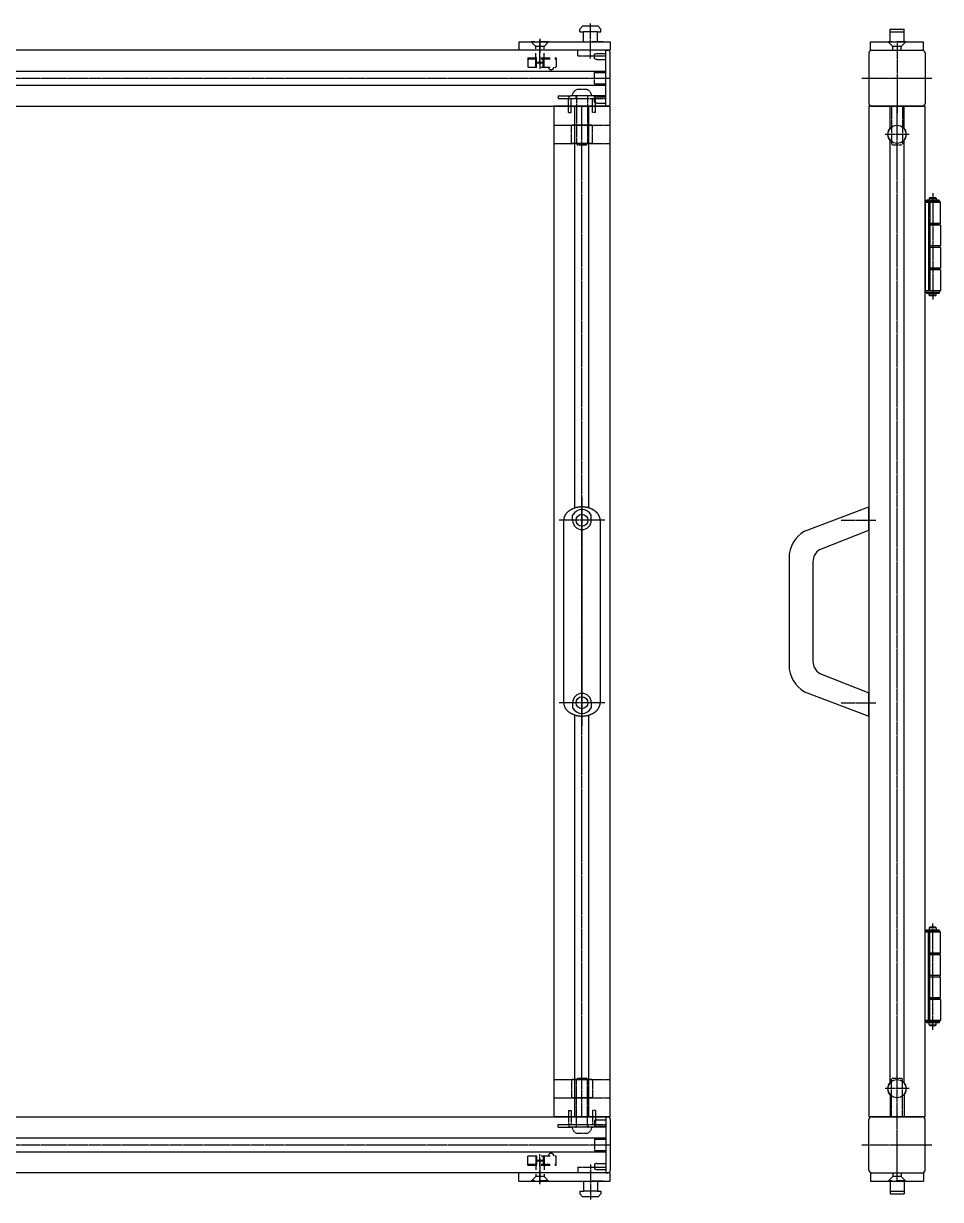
# Model space of a CAD drawing. Extents: x 15 to 1323, y 24 to 976.
# Drawn here: x 669 to 1323, y 138 to 976 of the extents above; entities that cross this region are included whole.
import ezdxf

# ---------------------------------------------------------------- set-up
doc = ezdxf.new("R2010")
doc.units = 0
for name, pattern in [('CENTER', [2, 1.25, -0.25, 0.25, -0.25]), ('DASHED', [0.75, 0.5, -0.25]), ('HIDDEN', [9.525, 6.35, -3.175])]:
    doc.linetypes.add(name, pattern=pattern)
doc.layers.get('0').update_dxf_attribs({"linetype": 'CONTINUOUS'})
doc.layers.add('CENTER', color=1, linetype='CENTER')

msp = doc.modelspace()

# ---------------------------------------------------------------- linework, layer by layer
at = {"color": 7, "linetype": 'CONTINUOUS'}
for p, q in [((1067.41, 973.93), (1065.41, 971.93)), ((1078.41, 973.93), (1067.41, 973.93)), ((1078.41, 973.93), (1080.41, 971.93)), ((1065.41, 969.93), (1065.41, 971.93)), ((1065.41, 969.93), (1067.91, 969.93)), ((1067.91, 962.93), (1067.91, 969.93)), ((1077.91, 962.93), (1077.91, 969.93)), ((1077.91, 969.93), (1080.41, 969.93)), ((1080.41, 969.93), (1080.41, 971.93)), ((1286.58, 971.93), (1296.58, 971.93)), ((1286.58, 962.93), (1286.58, 971.93)), ((1286.58, 969.93), (1296.58, 969.93)), ((1296.58, 962.93), (1296.58, 971.93)), ((1083.91, 956.93), (567.91, 956.93)), ((1021.91, 962.93), (1086.91, 962.93)), ((1021.91, 962.93), (1021.91, 956.93)), ((1086.91, 956.93), (1021.91, 956.93)), ((1081.91, 962.93), (1073.91, 962.93)), ((1080.41, 962.93), (1075.41, 962.93)), ((1083.91, 916.93), (1083.91, 956.93)), ((1083.91, 956.93), (1085.41, 956.93)), ((1083.91, 916.93), (1083.91, 956.93)), ((1086.91, 962.93), (1086.91, 956.93)), ((1086.91, 918.43), (1086.91, 955.43)), ((1272.58, 956.93), (1272.58, 962.93)), ((1272.58, 962.93), (1310.58, 962.93)), ((1272.58, 956.93), (1310.58, 956.93)), ((1273.58, 956.93), (1309.58, 956.93)), ((1310.58, 956.93), (1310.58, 962.93)), ((1271.58, 954.93), (1271.58, 918.93)), ((1311.58, 954.93), (1311.58, 918.93)), ((567.91, 941.93), (1083.91, 941.93)), ((567.91, 931.93), (1083.91, 931.93)), ((567.91, 916.93), (1083.91, 916.93)), ((1046.91, 916.93), (1046.91, 196.93)), ((1086.91, 916.93), (1046.91, 916.93)), ((1061.91, 630.7), (1061.91, 916.93)), ((1071.91, 630.7), (1071.91, 916.93)), ((1083.91, 916.93), (1085.41, 916.93)), ((1086.91, 196.93), (1086.91, 916.93)), ((1271.58, 916.93), (1271.58, 196.93)), ((1311.58, 916.93), (1271.58, 916.93)), ((1273.58, 916.93), (1309.58, 916.93)), ((1286.58, 901.17), (1286.58, 916.93)), ((1296.58, 901.17), (1296.58, 916.93)), ((1311.58, 196.93), (1311.58, 916.93)), ((1286.58, 221.17), (1286.58, 892.7)), ((1296.58, 221.17), (1296.58, 892.7)), ((1322.58, 848.43), (1311.58, 848.43)), ((1311.58, 848.43), (1311.58, 785.43)), ((1322.08, 849.43), (1312.08, 849.43)), ((1312.08, 849.43), (1312.08, 848.43)), ((1321.58, 850.13), (1312.58, 850.13)), ((1312.58, 849.53), (1312.58, 850.13)), ((1321.58, 849.53), (1312.58, 849.53)), ((1314.08, 848.43), (1314.08, 785.43)), ((1315.08, 851.93), (1314.58, 851.43)), ((1314.58, 851.43), (1319.58, 851.43)), ((1314.58, 851.43), (1314.58, 850.13)), ((1315.08, 851.93), (1319.08, 851.93)), ((1315.08, 848.43), (1315.08, 785.43)), ((1319.08, 851.93), (1319.58, 851.43)), ((1319.58, 851.43), (1319.58, 850.13)), ((1321.58, 849.53), (1321.58, 850.13)), ((1322.08, 849.43), (1322.08, 848.43)), ((1322.58, 833.43), (1322.58, 848.43)), ((1322.58, 833.43), (1315.08, 833.43)), ((1322.08, 833.23), (1315.08, 833.23)), ((1322.58, 832.23), (1315.08, 832.23)), ((1322.08, 832.23), (1322.08, 833.23)), ((1322.58, 832.23), (1322.58, 817.43)), ((1322.58, 817.43), (1315.08, 817.43)), ((1322.58, 816.43), (1315.08, 816.43)), ((1322.08, 817.43), (1322.08, 816.43)), ((1322.58, 816.43), (1322.58, 801.63)), ((1322.58, 801.63), (1315.08, 801.63)), ((1322.08, 800.63), (1315.08, 800.63)), ((1322.58, 800.43), (1315.08, 800.43)), ((1322.08, 801.63), (1322.08, 800.63)), ((1322.58, 800.43), (1322.58, 785.43)), ((1322.58, 785.43), (1311.58, 785.43)), ((1312.08, 784.43), (1312.08, 785.43)), ((1312.08, 784.43), (1322.08, 784.43)), ((1312.58, 784.33), (1321.58, 784.33)), ((1312.58, 784.33), (1312.58, 783.73)), ((1312.58, 783.73), (1321.58, 783.73)), ((1314.58, 782.43), (1314.58, 783.73)), ((1315.08, 781.93), (1314.58, 782.43)), ((1319.58, 782.43), (1314.58, 782.43)), ((1319.08, 781.93), (1315.08, 781.93)), ((1319.08, 781.93), (1319.58, 782.43)), ((1319.58, 782.43), (1319.58, 783.73)), ((1321.58, 784.33), (1321.58, 783.73)), ((1322.08, 784.43), (1322.08, 785.43)), ((1225.58, 614.11), (1271.58, 631.43)), ((1271.58, 614.93), (1271.58, 631.43)), ((1053.91, 491.93), (1053.91, 621.93)), ((1060.26, 621.93), (1060.26, 625.65)), ((1073.56, 621.93), (1073.56, 625.65)), ((1079.91, 621.93), (1079.91, 491.93)), ((1236.58, 601.08), (1271.58, 614.93)), ((1214.58, 595.06), (1214.58, 518.81)), ((1231.58, 592.42), (1231.58, 521.45)), ((1236.58, 512.79), (1271.58, 498.93)), ((1225.58, 499.75), (1271.58, 482.43)), ((1271.58, 482.43), (1271.58, 498.93)), ((1060.26, 491.93), (1060.26, 488.22)), ((1073.56, 491.93), (1073.56, 488.22)), ((1061.91, 196.93), (1061.91, 483.16)), ((1071.91, 196.93), (1071.91, 483.16)), ((1322.58, 328.43), (1311.58, 328.43)), ((1311.58, 265.43), (1311.58, 328.43)), ((1312.08, 329.43), (1322.08, 329.43)), ((1312.08, 329.43), (1312.08, 328.43)), ((1312.58, 330.13), (1321.58, 330.13)), ((1312.58, 329.53), (1312.58, 330.13)), ((1312.58, 329.53), (1321.58, 329.53)), ((1314.08, 265.43), (1314.08, 328.43)), ((1315.08, 331.93), (1314.58, 331.43)), ((1319.58, 331.43), (1314.58, 331.43)), ((1314.58, 331.43), (1314.58, 330.13)), ((1319.08, 331.93), (1315.08, 331.93)), ((1315.08, 265.43), (1315.08, 328.43)), ((1319.08, 331.93), (1319.58, 331.43)), ((1319.58, 331.43), (1319.58, 330.13)), ((1321.58, 329.53), (1321.58, 330.13)), ((1322.08, 329.43), (1322.08, 328.43)), ((1322.58, 313.43), (1322.58, 328.43)), ((1322.58, 313.43), (1315.08, 313.43)), ((1322.08, 313.23), (1315.08, 313.23)), ((1322.58, 312.23), (1315.08, 312.23)), ((1322.08, 312.23), (1322.08, 313.23)), ((1322.58, 297.43), (1322.58, 312.23)), ((1322.58, 297.43), (1315.08, 297.43)), ((1322.58, 296.43), (1315.08, 296.43)), ((1322.08, 296.43), (1322.08, 297.43)), ((1322.58, 281.63), (1322.58, 296.43)), ((1322.58, 281.63), (1315.08, 281.63)), ((1322.08, 280.63), (1315.08, 280.63)), ((1322.58, 280.43), (1315.08, 280.43)), ((1322.08, 281.63), (1322.08, 280.63)), ((1322.58, 280.43), (1322.58, 265.43)), ((1322.58, 265.43), (1311.58, 265.43)), ((1312.08, 264.43), (1312.08, 265.43)), ((1322.08, 264.43), (1312.08, 264.43)), ((1321.58, 264.33), (1312.58, 264.33)), ((1312.58, 264.33), (1312.58, 263.73)), ((1321.58, 263.73), (1312.58, 263.73)), ((1314.58, 262.43), (1314.58, 263.73)), ((1314.58, 262.43), (1319.58, 262.43)), ((1315.08, 261.93), (1314.58, 262.43)), ((1315.08, 261.93), (1319.08, 261.93)), ((1319.08, 261.93), (1319.58, 262.43)), ((1319.58, 262.43), (1319.58, 263.73)), ((1321.58, 264.33), (1321.58, 263.73)), ((1322.08, 264.43), (1322.08, 265.43)), ((1286.58, 212.7), (1286.58, 196.93)), ((1296.58, 212.7), (1296.58, 196.93)), ((567.91, 196.93), (1086.91, 196.93)), ((1086.91, 196.93), (1046.91, 196.93)), ((1083.91, 196.93), (1083.91, 156.93)), ((1083.91, 196.93), (1085.41, 196.93)), ((1083.91, 196.93), (1083.91, 156.93)), ((1086.91, 195.43), (1086.91, 158.43)), ((1311.58, 196.93), (1271.58, 196.93)), ((1271.58, 158.93), (1271.58, 194.93)), ((1273.58, 196.93), (1309.58, 196.93)), ((1311.58, 158.93), (1311.58, 194.93)), ((567.91, 181.93), (1083.91, 181.93)), ((567.91, 171.93), (1083.91, 171.93)), ((1086.91, 156.93), (567.91, 156.93)), ((1086.91, 156.93), (1021.91, 156.93)), ((1021.91, 150.93), (1021.91, 156.93)), ((1021.91, 150.93), (1086.91, 150.93)), ((1067.91, 150.93), (1067.91, 143.93)), ((1081.91, 150.93), (1073.91, 150.93)), ((1080.41, 150.93), (1075.41, 150.93)), ((1077.91, 150.93), (1077.91, 143.93)), ((1083.91, 156.93), (1085.41, 156.93)), ((1086.91, 150.93), (1086.91, 156.93)), ((1272.58, 156.93), (1272.58, 150.93)), ((1272.58, 156.93), (1310.58, 156.93)), ((1272.58, 150.93), (1310.58, 150.93)), ((1273.58, 156.93), (1309.58, 156.93)), ((1286.58, 150.93), (1286.58, 141.93)), ((1296.58, 150.93), (1296.58, 141.93)), ((1310.58, 156.93), (1310.58, 150.93)), ((1065.41, 143.93), (1065.41, 141.93)), ((1065.41, 143.93), (1067.91, 143.93)), ((1077.91, 143.93), (1080.41, 143.93)), ((1080.41, 143.93), (1080.41, 141.93)), ((1286.58, 143.93), (1296.58, 143.93)), ((1067.41, 139.93), (1065.41, 141.93)), ((1078.41, 139.93), (1067.41, 139.93)), ((1078.41, 139.93), (1080.41, 141.93)), ((1286.58, 141.93), (1296.58, 141.93))]:
    msp.add_line(p, q, dxfattribs=at)
at = {"color": 3, "linetype": 'DASHED'}
for p, q in [((1077.91, 969.93), (1067.91, 969.93)), ((1063.91, 952.93), (1063.91, 956.93)), ((1083.91, 952.93), (1083.91, 956.93)), ((1063.91, 952.93), (1083.91, 952.93)), ((1075.91, 954.18), (1077.41, 954.68)), ((1075.91, 950.68), (1075.91, 954.18)), ((1077.41, 950.18), (1075.91, 950.68)), ((1077.41, 954.68), (1083.91, 954.68)), ((1077.41, 950.18), (1083.91, 950.18)), ((1075.91, 940.93), (1083.91, 940.93)), ((1075.91, 932.93), (1075.91, 940.93)), ((1075.91, 932.93), (1083.91, 932.93)), ((1049.91, 924.43), (1049.91, 922.43)), ((1049.91, 924.43), (1059.31, 924.43)), ((1049.91, 922.43), (1083.91, 922.43)), ((1057.31, 912.43), (1057.31, 922.43)), ((1074.51, 924.43), (1059.31, 924.43)), ((1059.31, 912.43), (1059.31, 922.43)), ((1062.31, 924.43), (1059.91, 924.43)), ((1071.51, 924.43), (1062.31, 924.43)), ((1062.66, 922.43), (1062.66, 924.43)), ((1062.91, 923.83), (1062.91, 890.11)), ((1070.41, 928.83), (1063.41, 928.83)), ((1070.91, 923.83), (1070.91, 890.11)), ((1071.16, 922.43), (1071.16, 924.43)), ((1073.91, 924.43), (1071.51, 924.43)), ((1083.91, 924.43), (1074.51, 924.43)), ((1074.51, 912.43), (1074.51, 922.43)), ((1075.91, 923.18), (1077.41, 923.68)), ((1075.91, 919.68), (1075.91, 923.18)), ((1076.51, 912.43), (1076.51, 922.43)), ((1077.41, 923.68), (1083.91, 923.68)), ((1083.91, 922.43), (1083.91, 924.43)), ((1077.41, 919.18), (1075.91, 919.68)), ((1077.41, 919.18), (1083.91, 919.18)), ((1287.58, 916.93), (1287.58, 890.11)), ((1295.58, 916.93), (1295.58, 890.11)), ((1057.31, 912.43), (1059.31, 912.43)), ((1076.51, 912.43), (1074.51, 912.43)), ((1046.91, 903.48), (1086.91, 903.48)), ((1059.91, 903.43), (1059.41, 902.93)), ((1059.41, 890.93), (1059.41, 902.93)), ((1073.91, 903.43), (1059.91, 903.43)), ((1074.41, 902.93), (1073.91, 903.43)), ((1074.41, 890.93), (1074.41, 902.93)), ((1046.91, 890.38), (1086.91, 890.38)), ((1059.91, 890.43), (1059.41, 890.93)), ((1073.91, 890.43), (1059.91, 890.43)), ((1062.91, 890.11), (1063.58, 889.43)), ((1063.58, 889.43), (1070.23, 889.43)), ((1070.91, 890.11), (1070.23, 889.43)), ((1074.41, 890.93), (1073.91, 890.43)), ((1287.58, 890.11), (1288.26, 889.43)), ((1288.26, 889.43), (1294.91, 889.43)), ((1295.58, 890.11), (1294.91, 889.43)), ((1046.91, 223.48), (1086.91, 223.48)), ((1059.91, 223.43), (1059.41, 222.93)), ((1059.41, 222.93), (1059.41, 210.93)), ((1073.91, 223.43), (1059.91, 223.43)), ((1062.91, 223.76), (1063.58, 224.43)), ((1062.91, 190.03), (1062.91, 223.76)), ((1063.58, 224.43), (1070.23, 224.43)), ((1070.91, 223.76), (1070.23, 224.43)), ((1070.91, 190.03), (1070.91, 223.76)), ((1074.41, 222.93), (1073.91, 223.43)), ((1074.41, 222.93), (1074.41, 210.93)), ((1287.58, 223.76), (1288.26, 224.43)), ((1287.58, 196.93), (1287.58, 223.76)), ((1288.26, 224.43), (1294.91, 224.43)), ((1295.58, 223.76), (1294.91, 224.43)), ((1295.58, 196.93), (1295.58, 223.76)), ((1046.91, 210.38), (1086.91, 210.38)), ((1059.91, 210.43), (1059.41, 210.93)), ((1073.91, 210.43), (1059.91, 210.43)), ((1074.41, 210.93), (1073.91, 210.43)), ((1057.31, 201.43), (1057.31, 191.43)), ((1057.31, 201.43), (1059.31, 201.43)), ((1059.31, 201.43), (1059.31, 191.43)), ((1074.51, 201.43), (1074.51, 191.43)), ((1076.51, 201.43), (1074.51, 201.43)), ((1076.51, 201.43), (1076.51, 191.43)), ((1077.41, 194.68), (1075.91, 194.18)), ((1075.91, 194.18), (1075.91, 190.68)), ((1077.41, 194.68), (1083.91, 194.68)), ((1049.91, 189.43), (1049.91, 191.43)), ((1049.91, 191.43), (1083.91, 191.43)), ((1049.91, 189.43), (1059.31, 189.43)), ((1074.51, 189.43), (1059.31, 189.43)), ((1062.31, 189.43), (1059.91, 189.43)), ((1071.51, 189.43), (1062.31, 189.43)), ((1062.66, 191.43), (1062.66, 189.43)), ((1070.41, 185.03), (1063.41, 185.03)), ((1071.16, 191.43), (1071.16, 189.43)), ((1073.91, 189.43), (1071.51, 189.43)), ((1083.91, 189.43), (1074.51, 189.43)), ((1075.91, 190.68), (1077.41, 190.18)), ((1077.41, 190.18), (1083.91, 190.18)), ((1083.91, 191.43), (1083.91, 189.43)), ((1075.91, 180.93), (1083.91, 180.93)), ((1075.91, 180.93), (1075.91, 172.93)), ((1075.91, 172.93), (1083.91, 172.93)), ((1063.91, 160.93), (1083.91, 160.93)), ((1063.91, 160.93), (1063.91, 156.93)), ((1077.41, 163.68), (1075.91, 163.18)), ((1075.91, 163.18), (1075.91, 159.68)), ((1075.91, 159.68), (1077.41, 159.18)), ((1077.41, 163.68), (1083.91, 163.68)), ((1083.91, 160.93), (1083.91, 156.93)), ((1077.41, 159.18), (1083.91, 159.18)), ((1077.91, 143.93), (1067.91, 143.93))]:
    msp.add_line(p, q, dxfattribs=at)
at = {"color": 3, "linetype": 'HIDDEN'}
for p, q in [((1030.91, 962.93), (1030.91, 962.63)), ((1042.91, 962.93), (1030.91, 962.93)), ((1042.91, 962.63), (1030.91, 962.63)), ((1033.91, 959.63), (1030.91, 962.63)), ((1033.91, 948.48), (1033.91, 959.63)), ((1039.91, 959.63), (1033.91, 959.63)), ((1039.91, 959.63), (1042.91, 962.63)), ((1039.91, 948.48), (1039.91, 959.63)), ((1042.91, 962.93), (1042.91, 962.63)), ((1285.58, 962.93), (1285.58, 962.63)), ((1297.58, 962.93), (1285.58, 962.93)), ((1297.58, 962.63), (1285.58, 962.63)), ((1288.58, 959.63), (1285.58, 962.63)), ((1288.58, 956.93), (1288.58, 959.63)), ((1294.58, 959.63), (1288.58, 959.63)), ((1294.58, 959.63), (1297.58, 962.63)), ((1294.58, 956.93), (1294.58, 959.63)), ((1297.58, 962.93), (1297.58, 962.63)), ((1028.41, 951.43), (1028.41, 944.73)), ((1028.41, 951.43), (1048.41, 951.43)), ((1028.41, 950.73), (1048.41, 950.73)), ((1033.91, 944.73), (1033.91, 951.43)), ((1033.91, 948.48), (1039.91, 948.48)), ((1034.45, 947.93), (1033.91, 948.48)), ((1034.45, 944.73), (1034.45, 951.43)), ((1034.45, 947.93), (1039.36, 947.93)), ((1039.36, 944.73), (1039.36, 951.43)), ((1039.36, 947.93), (1039.91, 948.48)), ((1039.91, 944.73), (1039.91, 951.43)), ((1048.41, 951.43), (1048.41, 944.73)), ((1028.41, 944.73), (1048.41, 944.73)), ((1028.41, 162.43), (1028.41, 169.13)), ((1028.41, 169.13), (1048.41, 169.13)), ((1033.91, 169.13), (1033.91, 162.43)), ((1034.45, 169.13), (1034.45, 162.43)), ((1039.36, 169.13), (1039.36, 162.43)), ((1039.91, 169.13), (1039.91, 162.43)), ((1048.41, 162.43), (1048.41, 169.13)), ((1028.41, 163.13), (1048.41, 163.13)), ((1028.41, 162.43), (1048.41, 162.43)), ((1034.45, 165.93), (1033.91, 165.39)), ((1033.91, 165.39), (1033.91, 154.23)), ((1033.91, 165.39), (1039.91, 165.39)), ((1034.45, 165.93), (1039.36, 165.93)), ((1039.36, 165.93), (1039.91, 165.39)), ((1039.91, 165.39), (1039.91, 154.23)), ((1033.91, 154.23), (1030.91, 151.23)), ((1030.91, 150.93), (1030.91, 151.23)), ((1042.91, 151.23), (1030.91, 151.23)), ((1042.91, 150.93), (1030.91, 150.93)), ((1039.91, 154.23), (1033.91, 154.23)), ((1039.91, 154.23), (1042.91, 151.23)), ((1042.91, 150.93), (1042.91, 151.23)), ((1288.58, 154.23), (1285.58, 151.23)), ((1285.58, 150.93), (1285.58, 151.23)), ((1297.58, 151.23), (1285.58, 151.23)), ((1297.58, 150.93), (1285.58, 150.93)), ((1288.58, 156.93), (1288.58, 154.23)), ((1294.58, 154.23), (1288.58, 154.23)), ((1294.58, 156.93), (1294.58, 154.23)), ((1294.58, 154.23), (1297.58, 151.23)), ((1297.58, 150.93), (1297.58, 151.23))]:
    msp.add_line(p, q, dxfattribs=at)
at = {"color": 1, "linetype": 'CENTER'}
for p, q in [((1317.08, 854.93), (1317.08, 778.93)), ((1317.08, 258.93), (1317.08, 334.93))]:
    msp.add_line(p, q, dxfattribs=at)
at = {"color": 7, "linetype": 'CONTINUOUS'}
for points in [[(1079.91, 621.93, 0), (1079.9, 622.17, 0), (1079.89, 622.4, 0), (1079.87, 622.63, 0), (1079.84, 622.87, 0), (1079.81, 623.1, 0), (1079.77, 623.33, 0), (1079.71, 623.56, 0), (1079.66, 623.79, 0), (1079.59, 624.02, 0), (1079.52, 624.24, 0), (1079.44, 624.47, 0), (1079.35, 624.69, 0), (1079.25, 624.91, 0), (1079.15, 625.13, 0), (1079.04, 625.35, 0), (1078.92, 625.57, 0), (1078.79, 625.78, 0), (1078.66, 626, 0), (1078.52, 626.21, 0), (1078.37, 626.41, 0), (1078.22, 626.62, 0), (1078.06, 626.82, 0), (1077.89, 627.02, 0), (1077.72, 627.21, 0), (1077.53, 627.4, 0), (1077.35, 627.59, 0), (1077.15, 627.78, 0), (1076.96, 627.96, 0), (1076.75, 628.14, 0), (1076.54, 628.31, 0), (1076.32, 628.49, 0), (1076.1, 628.65, 0), (1075.87, 628.82, 0), (1075.64, 628.97, 0), (1075.4, 629.13, 0), (1075.15, 629.28, 0), (1074.9, 629.42, 0), (1074.65, 629.57, 0), (1074.39, 629.7, 0), (1074.13, 629.83, 0), (1073.86, 629.96, 0), (1073.59, 630.08, 0), (1073.31, 630.2, 0), (1073.03, 630.31, 0), (1072.75, 630.42, 0), (1072.46, 630.52, 0), (1072.17, 630.62, 0), (1071.88, 630.71, 0), (1071.58, 630.8, 0), (1071.29, 630.88, 0), (1070.98, 630.96, 0), (1070.68, 631.02, 0), (1070.37, 631.09, 0), (1070.06, 631.15, 0), (1069.75, 631.2, 0), (1069.44, 631.25, 0), (1069.13, 631.29, 0), (1068.81, 631.33, 0), (1068.5, 631.36, 0), (1068.18, 631.39, 0), (1067.86, 631.41, 0), (1067.54, 631.42, 0), (1067.23, 631.43, 0), (1066.91, 631.43, 0), (1066.59, 631.43, 0), (1066.27, 631.42, 0), (1065.95, 631.41, 0), (1065.63, 631.39, 0), (1065.31, 631.36, 0), (1065, 631.33, 0), (1064.68, 631.29, 0), (1064.37, 631.25, 0), (1064.06, 631.2, 0), (1063.75, 631.15, 0), (1063.44, 631.09, 0), (1063.13, 631.02, 0), (1062.83, 630.96, 0), (1062.53, 630.88, 0), (1062.23, 630.8, 0), (1061.93, 630.71, 0), (1061.64, 630.62, 0), (1061.35, 630.52, 0), (1061.06, 630.42, 0), (1060.78, 630.31, 0), (1060.5, 630.2, 0), (1060.22, 630.08, 0), (1059.95, 629.96, 0), (1059.68, 629.83, 0), (1059.42, 629.7, 0), (1059.16, 629.57, 0), (1058.91, 629.42, 0), (1058.66, 629.28, 0), (1058.41, 629.13, 0), (1058.18, 628.97, 0), (1057.94, 628.82, 0), (1057.71, 628.65, 0), (1057.49, 628.49, 0), (1057.27, 628.31, 0), (1057.06, 628.14, 0), (1056.86, 627.96, 0), (1056.66, 627.78, 0), (1056.46, 627.59, 0), (1056.28, 627.4, 0), (1056.1, 627.21, 0), (1055.92, 627.02, 0), (1055.76, 626.82, 0), (1055.6, 626.62, 0), (1055.44, 626.41, 0), (1055.29, 626.21, 0), (1055.15, 626, 0), (1055.02, 625.78, 0), (1054.9, 625.57, 0), (1054.78, 625.35, 0), (1054.67, 625.13, 0), (1054.56, 624.91, 0), (1054.47, 624.69, 0), (1054.38, 624.47, 0), (1054.3, 624.24, 0), (1054.22, 624.02, 0), (1054.16, 623.79, 0), (1054.1, 623.56, 0), (1054.05, 623.33, 0), (1054, 623.1, 0), (1053.97, 622.87, 0), (1053.94, 622.63, 0), (1053.92, 622.4, 0), (1053.91, 622.17, 0), (1053.91, 621.93, 0)], [(1053.91, 491.93, 0), (1053.91, 491.7, 0), (1053.92, 491.47, 0), (1053.94, 491.23, 0), (1053.97, 491, 0), (1054, 490.77, 0), (1054.05, 490.54, 0), (1054.1, 490.31, 0), (1054.16, 490.08, 0), (1054.22, 489.85, 0), (1054.3, 489.63, 0), (1054.38, 489.4, 0), (1054.47, 489.18, 0), (1054.56, 488.95, 0), (1054.67, 488.73, 0), (1054.78, 488.51, 0), (1054.9, 488.3, 0), (1055.02, 488.08, 0), (1055.15, 487.87, 0), (1055.29, 487.66, 0), (1055.44, 487.46, 0), (1055.6, 487.25, 0), (1055.76, 487.05, 0), (1055.92, 486.85, 0), (1056.1, 486.66, 0), (1056.28, 486.46, 0), (1056.46, 486.27, 0), (1056.66, 486.09, 0), (1056.86, 485.91, 0), (1057.06, 485.73, 0), (1057.27, 485.55, 0), (1057.49, 485.38, 0), (1057.71, 485.22, 0), (1057.94, 485.05, 0), (1058.18, 484.89, 0), (1058.41, 484.74, 0), (1058.66, 484.59, 0), (1058.91, 484.44, 0), (1059.16, 484.3, 0), (1059.42, 484.17, 0), (1059.68, 484.03, 0), (1059.95, 483.91, 0), (1060.22, 483.79, 0), (1060.5, 483.67, 0), (1060.78, 483.56, 0), (1061.06, 483.45, 0), (1061.35, 483.35, 0), (1061.64, 483.25, 0), (1061.93, 483.16, 0), (1062.23, 483.07, 0), (1062.53, 482.99, 0), (1062.83, 482.91, 0), (1063.13, 482.84, 0), (1063.44, 482.78, 0), (1063.75, 482.72, 0), (1064.06, 482.66, 0), (1064.37, 482.62, 0), (1064.68, 482.57, 0), (1065, 482.54, 0), (1065.31, 482.51, 0), (1065.63, 482.48, 0), (1065.95, 482.46, 0), (1066.27, 482.45, 0), (1066.59, 482.44, 0), (1066.91, 482.43, 0), (1067.23, 482.44, 0), (1067.54, 482.45, 0), (1067.86, 482.46, 0), (1068.18, 482.48, 0), (1068.5, 482.51, 0), (1068.81, 482.54, 0), (1069.13, 482.57, 0), (1069.44, 482.62, 0), (1069.75, 482.66, 0), (1070.06, 482.72, 0), (1070.37, 482.78, 0), (1070.68, 482.84, 0), (1070.98, 482.91, 0), (1071.29, 482.99, 0), (1071.58, 483.07, 0), (1071.88, 483.16, 0), (1072.17, 483.25, 0), (1072.46, 483.35, 0), (1072.75, 483.45, 0), (1073.03, 483.56, 0), (1073.31, 483.67, 0), (1073.59, 483.79, 0), (1073.86, 483.91, 0), (1074.13, 484.03, 0), (1074.39, 484.17, 0), (1074.65, 484.3, 0), (1074.9, 484.44, 0), (1075.15, 484.59, 0), (1075.4, 484.74, 0), (1075.64, 484.89, 0), (1075.87, 485.05, 0), (1076.1, 485.22, 0), (1076.32, 485.38, 0), (1076.54, 485.55, 0), (1076.75, 485.73, 0), (1076.96, 485.91, 0), (1077.15, 486.09, 0), (1077.35, 486.27, 0), (1077.53, 486.46, 0), (1077.72, 486.66, 0), (1077.89, 486.85, 0), (1078.06, 487.05, 0), (1078.22, 487.25, 0), (1078.37, 487.46, 0), (1078.52, 487.66, 0), (1078.66, 487.87, 0), (1078.79, 488.08, 0), (1078.92, 488.3, 0), (1079.04, 488.51, 0), (1079.15, 488.73, 0), (1079.25, 488.95, 0), (1079.35, 489.18, 0), (1079.44, 489.4, 0), (1079.52, 489.63, 0), (1079.59, 489.85, 0), (1079.66, 490.08, 0), (1079.71, 490.31, 0), (1079.77, 490.54, 0), (1079.81, 490.77, 0), (1079.84, 491, 0), (1079.87, 491.23, 0), (1079.89, 491.47, 0), (1079.9, 491.7, 0), (1079.91, 491.93, 0)]]:
    msp.add_polyline3d(points, dxfattribs=at)
for centre, radius in [((1291.58, 896.93), 6.5), ((1066.91, 621.93), 4.25), ((1066.91, 491.93), 4.25), ((1291.58, 216.93), 6.5)]:
    msp.add_circle(centre, radius, dxfattribs=at)
for centre, radius, start, end in [((1085.41, 955.43), 1.5, 0, 90), ((1273.58, 954.93), 2, 90, 180), ((1309.58, 954.93), 2, 0, 90), ((1085.41, 918.43), 1.5, 270, 0), ((1273.58, 918.93), 2, 180, 270), ((1309.58, 918.93), 2, 270, 0), ((1291.58, 896.93), 6.55, 139.7612, 220.2388), ((1291.58, 896.93), 6.55, 319.7612, 40.2388), ((1066.91, 621.93), 7.62, 29.18984, 150.81016), ((1066.91, 621.93), 6.65, 180, 0), ((1236.58, 595.06), 22, 120, 180), ((1241.58, 592.42), 10, 120, 180), ((1241.58, 521.45), 10, 180, 240), ((1236.58, 518.81), 22, 180, 240), ((1066.91, 491.93), 6.65, 0, 180), ((1066.91, 491.93), 7.62, 209.18984, 330.81016), ((1291.58, 216.93), 6.55, 139.7612, 220.2388), ((1291.58, 216.93), 6.55, 319.7612, 40.2388), ((1085.41, 195.43), 1.5, 0, 90), ((1273.58, 194.93), 2, 90, 180), ((1309.58, 194.93), 2, 0, 90), ((1085.41, 158.43), 1.5, 270, 0), ((1273.58, 158.93), 2, 180, 270), ((1309.58, 158.93), 2, 270, 0)]:
    msp.add_arc(centre, radius, start, end, dxfattribs=at)
at = {"color": 3, "linetype": 'HIDDEN'}
for centre, start, end in [((1044.91, 945.03), 188.62693, 351.37307), ((1044.91, 168.83), 8.62693, 171.37307)]:
    msp.add_arc(centre, 2, start, end, dxfattribs=at)
at = {"color": 3, "linetype": 'DASHED'}
for centre, radius, start, end in [((1059.31, 922.43), 2, 90, 180), ((1064.89, 924.06), 5, 107.28935, 175.70935), ((1062.31, 923.83), 0.6, 0, 90), ((1068.92, 924.06), 5, 4.29065, 72.71065), ((1071.51, 923.83), 0.6, 90, 180), ((1074.51, 922.43), 2, 0, 90), ((1059.31, 191.43), 2, 180, 270), ((1064.89, 189.81), 5, 184.29065, 252.71065), ((1062.31, 190.03), 0.6, 270, 0), ((1068.92, 189.81), 5, 287.28935, 355.70935), ((1071.51, 190.03), 0.6, 180, 270), ((1074.51, 191.43), 2, 270, 0)]:
    msp.add_arc(centre, radius, start, end, dxfattribs=at)
at = {"layer": 'CENTER', "color": 1, "linetype": 'CENTER'}
for p, q in [((1072.91, 950.93), (1072.91, 975.93)), ((1036.91, 964.93), (1036.91, 954.93)), ((1036.91, 946.98), (1036.91, 964.43)), ((1291.58, 961.93), (1291.58, 911.93)), ((1036.91, 952.43), (1036.91, 943.73)), ((564.91, 936.93), (1086.91, 936.93)), ((1266.58, 936.93), (1316.58, 936.93)), ((1066.91, 196.93), (1066.91, 916.93)), ((1291.58, 196.93), (1291.58, 916.93)), ((1300.13, 896.93), (1283.03, 896.93)), ((1066.91, 638.3), (1066.91, 475.57)), ((1083.27, 621.93), (1050.54, 621.93)), ((1251.86, 621.93), (1276.58, 621.93)), ((1083.27, 491.93), (1050.54, 491.93)), ((1251.86, 491.93), (1276.58, 491.93)), ((1300.13, 216.93), (1283.03, 216.93)), ((1291.58, 151.93), (1291.58, 201.93)), ((564.91, 176.93), (1086.91, 176.93)), ((1266.58, 176.93), (1316.58, 176.93)), ((1036.91, 161.43), (1036.91, 170.13)), ((1036.91, 166.89), (1036.91, 149.43)), ((1072.91, 162.93), (1072.91, 137.93)), ((1036.91, 148.93), (1036.91, 158.93))]:
    msp.add_line(p, q, dxfattribs=at)

doc.saveas('drawing.dxf')
